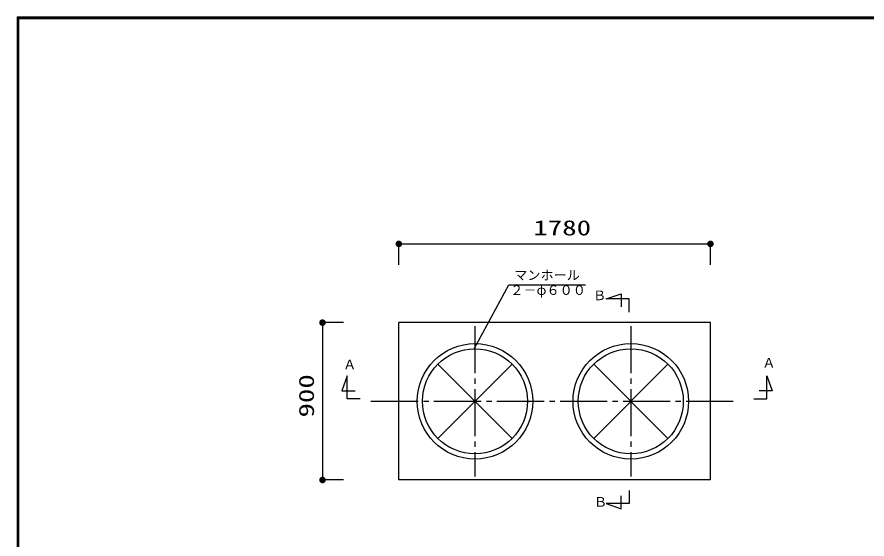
# Model space of a CAD drawing. Units: millimetres, scale not verified. Extents: x -9604 to 7714, y -6452 to 5625.
# Drawn here: x -8473 to -3618, y 2640 to 5625 of the extents above; entities that cross this region are included whole.
import ezdxf
from ezdxf.enums import TextEntityAlignment as Align

# ---------------------------------------------------------------- set-up
doc = ezdxf.new("R2010")
doc.units = ezdxf.units.MM
doc.header["$LTSCALE"] = 30
doc.linetypes.add('CHAIN2', pattern=[12, 9, -1, 1, -1])
for name, color, linetype, lineweight in [('0-1_KIKI', 3, 'Continuous', 25), ('0-2_SEISAKU', 2, 'Continuous', 25), ('0-6_SUNPO', 7, 'Continuous', 25), ('0-7_07', 7, 'Continuous', 25)]:
    doc.layers.add(name, color=color, linetype=linetype, lineweight=lineweight)
doc.styles.add('MS Gothic', font='')
doc.styles.add('ＭＳ ゴシック', font='')
doc.styles.get('MS Gothic').set_extended_font_data('MS Gothic')
doc.styles.get('ＭＳ ゴシック').set_extended_font_data('MS Gothic')

msp = doc.modelspace()

# ---------------------------------------------------------------- linework, layer by layer
at = {"layer": '0-1_KIKI', "color": 4}
for p, q in [((-5861.74, 3727.71), (-5662.65, 4094.52)), ((-5662.65, 4094.52), (-5225.01, 4094.52))]:
    msp.add_line(p, q, dxfattribs=at)
at = {"layer": '0-1_KIKI'}
for points in [[(-4976.66, 3937.71), (-4976.66, 4012.71), (-5106.66, 4012.71), (-5021.66, 4042.71), (-5021.66, 3967.71)], [(-6511.74, 3442.71), (-6586.74, 3442.71), (-6586.74, 3572.71), (-6616.74, 3487.71), (-6541.74, 3487.71)], [(-4263.86, 3442.71), (-4188.86, 3442.71), (-4188.86, 3572.71), (-4158.86, 3487.71), (-4233.86, 3487.71)], [(-4976.66, 2917.71), (-4976.66, 2842.71), (-5106.66, 2842.71), (-5021.66, 2812.71), (-5021.66, 2887.71)]]:
    msp.add_lwpolyline(points, dxfattribs=at)
at = {"layer": '0-2_SEISAKU'}
for p, q in [((-6291.74, 2977.71), (-6291.74, 3877.71)), ((-4511.74, 3877.71), (-6291.74, 3877.71)), ((-4511.74, 2977.71), (-4511.74, 3877.71)), ((-6068.87, 3639.84), (-5644.61, 3215.58)), ((-6068.87, 3215.58), (-5644.61, 3639.84)), ((-5178.87, 3639.84), (-4754.61, 3215.58)), ((-5178.87, 3215.58), (-4754.61, 3639.84)), ((-4511.74, 2977.71), (-6291.74, 2977.71))]:
    msp.add_line(p, q, dxfattribs=at)
at = {"layer": '0-2_SEISAKU', "linetype": 'CHAIN2'}
for p, q in [((-5856.74, 3857.71), (-5856.74, 2997.71)), ((-4966.74, 3857.71), (-4966.74, 2997.71)), ((-6451.15, 3427.71), (-4369.69, 3427.71))]:
    msp.add_line(p, q, dxfattribs=at)
at = {"layer": '0-2_SEISAKU'}
for centre, radius in [((-5856.74, 3427.71), 330), ((-4966.74, 3427.71), 330), ((-5856.74, 3427.71), 300), ((-4966.74, 3427.71), 300)]:
    msp.add_circle(centre, radius, dxfattribs=at)
at = {"layer": '0-6_SUNPO', "color": 4}
for p, q in [((-6291.74, 4207.88), (-6291.74, 4327.88)), ((-6291.74, 4327.88), (-4511.74, 4327.88)), ((-4511.74, 4207.88), (-4511.74, 4327.88)), ((-6607.95, 3877.71), (-6727.95, 3877.71)), ((-6727.95, 3877.71), (-6727.95, 2977.71)), ((-6607.95, 2977.71), (-6727.95, 2977.71))]:
    msp.add_line(p, q, dxfattribs=at)
at = {"layer": '0-6_SUNPO'}
for points in [[(-6310.13, 4331.53), (-6291.74, 4327.88), (-6310.49, 4327.88)], [(-6310.49, 4327.88), (-6291.74, 4327.88), (-6310.13, 4324.22)], [(-6309.07, 4335.05), (-6291.74, 4327.88), (-6310.13, 4331.53)], [(-6310.13, 4324.22), (-6291.74, 4327.88), (-6309.07, 4320.7)], [(-6307.33, 4338.29), (-6291.74, 4327.88), (-6309.07, 4335.05)], [(-6309.07, 4320.7), (-6291.74, 4327.88), (-6307.33, 4317.46)], [(-6305, 4341.13), (-6291.74, 4327.88), (-6307.33, 4338.29)], [(-6307.33, 4317.46), (-6291.74, 4327.88), (-6305, 4314.62)], [(-6302.16, 4343.47), (-6291.74, 4327.88), (-6305, 4341.13)], [(-6305, 4314.62), (-6291.74, 4327.88), (-6302.16, 4312.29)], [(-6298.92, 4345.2), (-6291.74, 4327.88), (-6302.16, 4343.47)], [(-6302.16, 4312.29), (-6291.74, 4327.88), (-6298.92, 4310.55)], [(-6295.4, 4346.27), (-6291.74, 4327.88), (-6298.92, 4345.2)], [(-6298.92, 4310.55), (-6291.74, 4327.88), (-6295.4, 4309.49)], [(-6291.74, 4346.63), (-6291.74, 4327.88), (-6295.4, 4346.27)], [(-6295.4, 4309.49), (-6291.74, 4327.88), (-6291.74, 4309.13)], [(-6288.09, 4346.27), (-6291.74, 4327.88), (-6291.74, 4346.63)], [(-6284.57, 4345.2), (-6291.74, 4327.88), (-6288.09, 4346.27)], [(-6281.33, 4343.47), (-6291.74, 4327.88), (-6284.57, 4345.2)], [(-6278.48, 4341.13), (-6291.74, 4327.88), (-6281.33, 4343.47)], [(-6276.15, 4338.29), (-6291.74, 4327.88), (-6278.48, 4341.13)], [(-6274.42, 4335.05), (-6291.74, 4327.88), (-6276.15, 4338.29)], [(-6273.35, 4331.53), (-6291.74, 4327.88), (-6274.42, 4335.05)], [(-6272.99, 4327.88), (-6291.74, 4327.88), (-6273.35, 4331.53)], [(-6291.74, 4309.13), (-6291.74, 4327.88), (-6288.09, 4309.49)], [(-6288.09, 4309.49), (-6291.74, 4327.88), (-6284.57, 4310.55)], [(-6284.57, 4310.55), (-6291.74, 4327.88), (-6281.33, 4312.29)], [(-6281.33, 4312.29), (-6291.74, 4327.88), (-6278.48, 4314.62)], [(-6278.48, 4314.62), (-6291.74, 4327.88), (-6276.15, 4317.46)], [(-6276.15, 4317.46), (-6291.74, 4327.88), (-6274.42, 4320.7)], [(-6274.42, 4320.7), (-6291.74, 4327.88), (-6273.35, 4324.22)], [(-6273.35, 4324.22), (-6291.74, 4327.88), (-6272.99, 4327.88)], [(-4530.13, 4331.53), (-4511.74, 4327.88), (-4530.49, 4327.88)], [(-4530.49, 4327.88), (-4511.74, 4327.88), (-4530.13, 4324.22)], [(-4529.07, 4335.05), (-4511.74, 4327.88), (-4530.13, 4331.53)], [(-4530.13, 4324.22), (-4511.74, 4327.88), (-4529.07, 4320.7)], [(-4527.33, 4338.29), (-4511.74, 4327.88), (-4529.07, 4335.05)], [(-4529.07, 4320.7), (-4511.74, 4327.88), (-4527.33, 4317.46)], [(-4525, 4341.13), (-4511.74, 4327.88), (-4527.33, 4338.29)], [(-4527.33, 4317.46), (-4511.74, 4327.88), (-4525, 4314.62)], [(-4522.16, 4343.47), (-4511.74, 4327.88), (-4525, 4341.13)], [(-4525, 4314.62), (-4511.74, 4327.88), (-4522.16, 4312.29)], [(-4518.92, 4345.2), (-4511.74, 4327.88), (-4522.16, 4343.47)], [(-4522.16, 4312.29), (-4511.74, 4327.88), (-4518.92, 4310.55)], [(-4515.4, 4346.27), (-4511.74, 4327.88), (-4518.92, 4345.2)], [(-4518.92, 4310.55), (-4511.74, 4327.88), (-4515.4, 4309.49)], [(-4511.74, 4346.63), (-4511.74, 4327.88), (-4515.4, 4346.27)], [(-4515.4, 4309.49), (-4511.74, 4327.88), (-4511.74, 4309.13)], [(-4508.09, 4346.27), (-4511.74, 4327.88), (-4511.74, 4346.63)], [(-4504.57, 4345.2), (-4511.74, 4327.88), (-4508.09, 4346.27)], [(-4501.33, 4343.47), (-4511.74, 4327.88), (-4504.57, 4345.2)], [(-4498.48, 4341.13), (-4511.74, 4327.88), (-4501.33, 4343.47)], [(-4496.15, 4338.29), (-4511.74, 4327.88), (-4498.48, 4341.13)], [(-4494.42, 4335.05), (-4511.74, 4327.88), (-4496.15, 4338.29)], [(-4493.35, 4331.53), (-4511.74, 4327.88), (-4494.42, 4335.05)], [(-4492.99, 4327.88), (-4511.74, 4327.88), (-4493.35, 4331.53)], [(-4511.74, 4309.13), (-4511.74, 4327.88), (-4508.09, 4309.49)], [(-4508.09, 4309.49), (-4511.74, 4327.88), (-4504.57, 4310.55)], [(-4504.57, 4310.55), (-4511.74, 4327.88), (-4501.33, 4312.29)], [(-4501.33, 4312.29), (-4511.74, 4327.88), (-4498.48, 4314.62)], [(-4498.48, 4314.62), (-4511.74, 4327.88), (-4496.15, 4317.46)], [(-4496.15, 4317.46), (-4511.74, 4327.88), (-4494.42, 4320.7)], [(-4494.42, 4320.7), (-4511.74, 4327.88), (-4493.35, 4324.22)], [(-4493.35, 4324.22), (-4511.74, 4327.88), (-4492.99, 4327.88)], [(-6745.27, 3884.89), (-6727.95, 3877.71), (-6746.34, 3881.37)], [(-6743.54, 3888.13), (-6727.95, 3877.71), (-6745.27, 3884.89)], [(-6741.21, 3890.97), (-6727.95, 3877.71), (-6743.54, 3888.13)], [(-6738.37, 3893.3), (-6727.95, 3877.71), (-6741.21, 3890.97)], [(-6735.13, 3895.03), (-6727.95, 3877.71), (-6738.37, 3893.3)], [(-6731.61, 3896.1), (-6727.95, 3877.71), (-6735.13, 3895.03)], [(-6727.95, 3896.46), (-6727.95, 3877.71), (-6731.61, 3896.1)], [(-6724.29, 3896.1), (-6727.95, 3877.71), (-6727.95, 3896.46)], [(-6720.78, 3895.03), (-6727.95, 3877.71), (-6724.29, 3896.1)], [(-6717.53, 3893.3), (-6727.95, 3877.71), (-6720.78, 3895.03)], [(-6714.69, 3890.97), (-6727.95, 3877.71), (-6717.53, 3893.3)], [(-6712.36, 3888.13), (-6727.95, 3877.71), (-6714.69, 3890.97)], [(-6710.63, 3884.89), (-6727.95, 3877.71), (-6712.36, 3888.13)], [(-6709.56, 3881.37), (-6727.95, 3877.71), (-6710.63, 3884.89)], [(-6746.34, 3881.37), (-6727.95, 3877.71), (-6746.7, 3877.71)], [(-6746.7, 3877.71), (-6727.95, 3877.71), (-6746.34, 3874.05)], [(-6746.34, 3874.05), (-6727.95, 3877.71), (-6745.27, 3870.54)], [(-6745.27, 3870.54), (-6727.95, 3877.71), (-6743.54, 3867.29)], [(-6743.54, 3867.29), (-6727.95, 3877.71), (-6741.21, 3864.45)], [(-6741.21, 3864.45), (-6727.95, 3877.71), (-6738.37, 3862.12)], [(-6738.37, 3862.12), (-6727.95, 3877.71), (-6735.13, 3860.39)], [(-6735.13, 3860.39), (-6727.95, 3877.71), (-6731.61, 3859.32)], [(-6731.61, 3859.32), (-6727.95, 3877.71), (-6727.95, 3858.96)], [(-6709.2, 3877.71), (-6727.95, 3877.71), (-6709.56, 3881.37)], [(-6727.95, 3858.96), (-6727.95, 3877.71), (-6724.29, 3859.32)], [(-6724.29, 3859.32), (-6727.95, 3877.71), (-6720.78, 3860.39)], [(-6720.78, 3860.39), (-6727.95, 3877.71), (-6717.53, 3862.12)], [(-6717.53, 3862.12), (-6727.95, 3877.71), (-6714.69, 3864.45)], [(-6714.69, 3864.45), (-6727.95, 3877.71), (-6712.36, 3867.29)], [(-6712.36, 3867.29), (-6727.95, 3877.71), (-6710.63, 3870.54)], [(-6710.63, 3870.54), (-6727.95, 3877.71), (-6709.56, 3874.05)], [(-6709.56, 3874.05), (-6727.95, 3877.71), (-6709.2, 3877.71)], [(-6746.34, 2981.37), (-6727.95, 2977.71), (-6746.7, 2977.71)], [(-6746.7, 2977.71), (-6727.95, 2977.71), (-6746.34, 2974.05)], [(-6745.27, 2984.89), (-6727.95, 2977.71), (-6746.34, 2981.37)], [(-6746.34, 2974.05), (-6727.95, 2977.71), (-6745.27, 2970.54)], [(-6743.54, 2988.13), (-6727.95, 2977.71), (-6745.27, 2984.89)], [(-6745.27, 2970.54), (-6727.95, 2977.71), (-6743.54, 2967.29)], [(-6741.21, 2990.97), (-6727.95, 2977.71), (-6743.54, 2988.13)], [(-6743.54, 2967.29), (-6727.95, 2977.71), (-6741.21, 2964.45)], [(-6738.37, 2993.3), (-6727.95, 2977.71), (-6741.21, 2990.97)], [(-6741.21, 2964.45), (-6727.95, 2977.71), (-6738.37, 2962.12)], [(-6735.13, 2995.03), (-6727.95, 2977.71), (-6738.37, 2993.3)], [(-6738.37, 2962.12), (-6727.95, 2977.71), (-6735.13, 2960.39)], [(-6731.61, 2996.1), (-6727.95, 2977.71), (-6735.13, 2995.03)], [(-6735.13, 2960.39), (-6727.95, 2977.71), (-6731.61, 2959.32)], [(-6727.95, 2996.46), (-6727.95, 2977.71), (-6731.61, 2996.1)], [(-6731.61, 2959.32), (-6727.95, 2977.71), (-6727.95, 2958.96)], [(-6724.29, 2996.1), (-6727.95, 2977.71), (-6727.95, 2996.46)], [(-6720.78, 2995.03), (-6727.95, 2977.71), (-6724.29, 2996.1)], [(-6717.53, 2993.3), (-6727.95, 2977.71), (-6720.78, 2995.03)], [(-6714.69, 2990.97), (-6727.95, 2977.71), (-6717.53, 2993.3)], [(-6712.36, 2988.13), (-6727.95, 2977.71), (-6714.69, 2990.97)], [(-6710.63, 2984.89), (-6727.95, 2977.71), (-6712.36, 2988.13)], [(-6709.56, 2981.37), (-6727.95, 2977.71), (-6710.63, 2984.89)], [(-6709.2, 2977.71), (-6727.95, 2977.71), (-6709.56, 2981.37)], [(-6727.95, 2958.96), (-6727.95, 2977.71), (-6724.29, 2959.32)], [(-6724.29, 2959.32), (-6727.95, 2977.71), (-6720.78, 2960.39)], [(-6720.78, 2960.39), (-6727.95, 2977.71), (-6717.53, 2962.12)], [(-6717.53, 2962.12), (-6727.95, 2977.71), (-6714.69, 2964.45)], [(-6714.69, 2964.45), (-6727.95, 2977.71), (-6712.36, 2967.29)], [(-6712.36, 2967.29), (-6727.95, 2977.71), (-6710.63, 2970.54)], [(-6710.63, 2970.54), (-6727.95, 2977.71), (-6709.56, 2974.05)], [(-6709.56, 2974.05), (-6727.95, 2977.71), (-6709.2, 2977.71)]]:
    msp.add_solid(points, dxfattribs=at)
at = {"layer": '0-7_07'}
for p, q in [((-8472.78, 5625.29), (7714.02, 5625.29)), ((-8472.78, 5625.29), (-8472.78, -5959.52)), ((-8472.18, 5624.69), (7713.42, 5624.69)), ((-8472.18, 5624.69), (-8472.18, -5958.92)), ((-8471.58, 5624.09), (7712.82, 5624.09)), ((-8471.58, 5624.09), (-8471.58, -5958.32)), ((-8470.98, 5623.49), (7712.22, 5623.49)), ((-8470.98, 5623.49), (-8470.98, -5957.72)), ((-8470.38, 5622.89), (7711.62, 5622.89)), ((-8470.38, 5622.89), (-8470.38, -5957.12)), ((-8469.78, 5622.29), (7711.02, 5622.29)), ((-8469.78, 5622.29), (-8469.78, -5956.52)), ((-8469.18, 5621.69), (7710.42, 5621.69)), ((-8469.18, 5621.69), (-8469.18, -5955.92)), ((-8468.58, 5621.09), (7709.82, 5621.09)), ((-8468.58, 5621.09), (-8468.58, -5955.32)), ((-8467.98, 5620.49), (7709.22, 5620.49)), ((-8467.98, 5620.49), (-8467.98, -5954.72)), ((-8467.38, 5619.89), (7708.62, 5619.89)), ((-8467.38, 5619.89), (-8467.38, -5954.12)), ((-8466.78, 5619.29), (7708.02, 5619.29)), ((-8466.78, 5619.29), (-8466.78, -5953.52)), ((-8466.18, 5618.69), (7707.42, 5618.69)), ((-8466.18, 5618.69), (-8466.18, -5952.92)), ((-8465.58, 5618.09), (7706.82, 5618.09)), ((-8465.58, 5618.09), (-8465.58, -5952.32)), ((-8464.98, 5617.49), (7706.22, 5617.49)), ((-8464.98, 5617.49), (-8464.98, -5951.72)), ((-8464.38, 5616.89), (7705.62, 5616.89)), ((-8464.38, 5616.89), (-8464.38, -5951.12))]:
    msp.add_line(p, q, dxfattribs=at)

# ---------------------------------------------------------------- texts
at = {"layer": '0-1_KIKI', "color": 4, "style": 'MS Gothic'}
for s, p in [('マンホール', (-5632.78, 4105.1)), ('２－φ６００', (-5655.31, 4019.72)), ('Ｂ', (-5182.08, 3989.47)), ('Ａ', (-6609.83, 3593.98)), ('Ａ', (-4215.55, 3603.94)), ('Ｂ', (-5176.91, 2808.51))]:
    msp.add_text(s, height=54.99, dxfattribs=at).set_placement(p, align=Align.BOTTOM_LEFT)
at = {"layer": '0-6_SUNPO', "color": 3, "style": 'ＭＳ ゴシック', "width": 1.4}
msp.add_text('1780', height=86.59, dxfattribs=at).set_placement((-5523.46, 4350.38), align=Align.BOTTOM_LEFT)
msp.add_text('900', height=86.59, rotation=90, dxfattribs=at).set_placement((-6750.45, 3335.14), align=Align.BOTTOM_LEFT)

doc.saveas('drawing.dxf')
